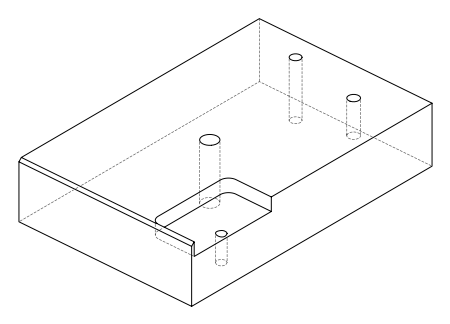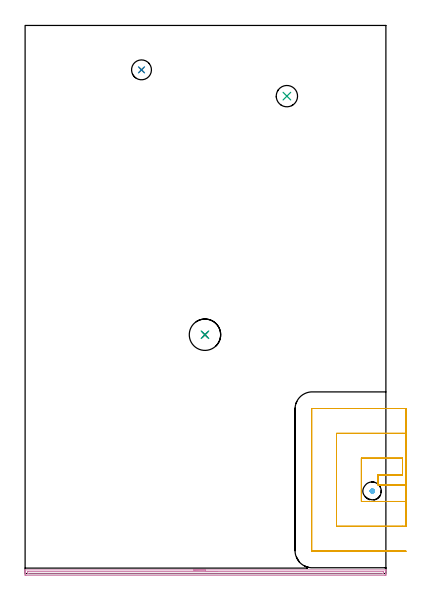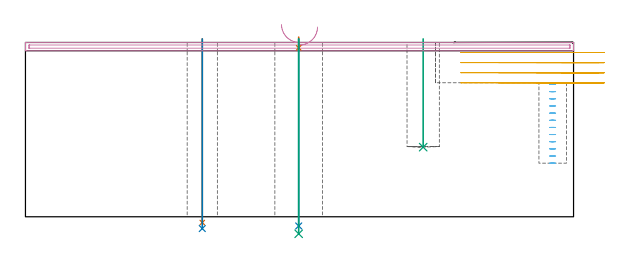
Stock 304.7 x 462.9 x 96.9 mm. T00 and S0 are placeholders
(PLAN: 9 operations, 8 tool changes, 15.7 min)
(1 DRILL_THROUGH_HOLE_FROM_SOLID_MATERIAL | STEP1HOLE | NXT0301_065 | 0.41 min | 6680 mm3)
(2 DRILL_TO_ENLARGE_THROUGH_HOLE | STEP1HOLE | UGT0301_291 | 0.42 min | 14749 mm3)
(3 INDEXABLE_INSERT_DRILL_BLIND_HOLE_FROM_SOLID | STEP1POCKET | NXT0302_007 | 0.24 min | 14725 mm3)
(4 AREA_MILL | FG_CHAMFER_SURFACE | UGT0205_001 | 5.05 min | 3225 mm3)
(5 MILL_SLOT | SLOT_PARTIAL_RECTANGULAR | UGT0201_006 | Follow Part, ap 7, ae 75% | 7.89 min | 253152 mm3)
(6 MILL_BLIND_HOLE_FROM_SOLID_MATERIAL | STEP1POCKET_1 | NXT0201_011 | Spiral | 0.77 min | 8223 mm3)
(7 SPOT_DRILL | STEP1HOLE_1 | NXT0321_9005560120000 | 0.05 min | 84 mm3)
(8 DRILL_THROUGH_HOLE_INTO_CENTER | STEP1HOLE_1 | UGT0301_515 | 0.42 min | 10799 mm3)
(9 DRILL_TO_ENLARGE_THROUGH_HOLE_1 | STEP1HOLE_1 | UGT0301_388 | 0.44 min | 42488 mm3)
(TOOL NXT0301_065 | Carbide Drill 9.4mm [860.1-0940-075A1-MM 2214] | D9.4 PA140 FL98 Z2)
(TOOL UGT0301_291 | Twist Drill 16.8 mm | D16.8 PA118 FL125 Z2)
(TOOL NXT0302_007 | Index. Insert Drill 18mm [880-D1800L25-05] | D18 PA176 FL90 Z2)
(TOOL UGT0205_001 | Chamfer Mill 20 x 3 x 45 deg. | D20 FL50 Z2)
(TOOL UGT0201_006 | End Mill 28 mm | D28 FL25 Z2)
(TOOL NXT0201_011 | ENDMILL 12mm [2P460-1200-NA 1630] | D12 FL38 Z6)
(TOOL NXT0321_9005560120000 | NC Spot Drill, 120deg, 12mm, HSS, Uncoated | D12 PA120 FL30 Z2)
(TOOL UGT0301_515 | Carbide Drill 12.0 mm | D12 PA118 FL101 Z2)
(TOOL UGT0301_388 | Twist Drill 26.5 mm | D26.5 PA118 FL165 Z2)
(OP 1 DRILL_THROUGH_HOLE_FROM_SOLID_MATERIAL)
G17 G21 G94 G90
T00 M6
G54
G17 G0 G90 X98.3 Y425.4 S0 M3
G43 Z106.9 H1
G94 G81 G98 Z-3.211 F250. R98.9
G80
M5
M2
(OP 2 DRILL_TO_ENLARGE_THROUGH_HOLE)
G17 G21 G94 G90
T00 M6
G54
G17 G0 G90 X98.3 Y425.4 S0 M3
G43 Z106.9 H0
G94 G73 G98 Z-6.547 F250. Q14.778 R98.9
G80
M5
M2
(OP 3 INDEXABLE_INSERT_DRILL_BLIND_HOLE_FROM_SOLID)
G17 G21 G94 G90
T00 M6
G54
G17 G0 G90 X221.1 Y403.2 S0 M3
G43 Z106.9 H1
G94 G81 G98 Z38.7 F250. R98.9
G80
M5
M2
(OP 4 AREA_MILL)
G17 G21 G94 G90
T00 M6
G54
G17 G0 G90 X142.35 Y3.1 S1061 M3
G43 Z106.9 H0
G94 G1 X142.388 Z106.028 F250.
X142.502 Z105.163
X142.691 Z104.312
X142.953 Z103.48
X143.287 Z102.674
X143.69 Z101.9
X144.158 Z101.164
X144.69 Z100.472
X145.279 Z99.829
X145.922 Z99.239
X146.614 Z98.708
X147.35 Z98.24
X148.124 Z97.837
X148.93 Z97.503
X149.762 Z97.241
X150.614 Z97.052
X151.478 Z96.938
X152.35 Z96.9
X304.539
X304.69 Y3.097 Z96.888
X304.693 Y3.071 Z96.863
X304.7 Y2.72 Z96.519
Y2.328 Z96.127
Y1.687 Z95.482
Y0.48 Z94.276
Y-0.087 Z93.707
Y-0.69 Z93.105
X304.697 Y-0.974 Z92.821
X304.692 Y-1.491 Z92.305
X304.616 Y-1.494 Z92.303
X304.092 Y-1.5 Z92.3
X0.608
X0.084 Y-1.494 Z92.303
X0.008 Y-1.491 Z92.305
X0. Y-0.974 Z92.821
Y-0.69 Z93.105
Y-0.087 Z93.707
Y0.48 Z94.277
Y0.8 Z94.596
Y1.366 Z95.163
Y1.687 Z95.482
Y2.328 Z96.127
Y2.72 Z96.519
X0.007 Y3.071 Z96.863
X0.01 Y3.097 Z96.888
X0.161 Y3.1 Z96.9
X152.35
Y1.686 Z95.486
X302.307
X302.53 Y1.684 Z95.484
X302.641 Y1.681 Z95.481
X302.687 Y1.679 Z95.479
X302.691 Y1.644 Z95.444
X302.696 Y1.546 Z95.346
X302.7 Y1.297 Z95.097
Y0.8 Z94.6
X302.699 Y0.411 Z94.211
X302.691 Y0.02 Z93.82
X302.687 Y-0.079 Z93.721
X302.641 Y-0.082 Z93.718
X302.53 Y-0.084 Z93.716
X302.307 Y-0.086 Z93.714
X2.393
X2.17 Y-0.084 Z93.716
X2.059 Y-0.081 Z93.719
X2.013 Y-0.079 Z93.721
X2.009 Y-0.044 Z93.756
X2.004 Y0.054 Z93.854
X2. Y0.303 Z94.103
Y0.8 Z94.6
X2.001 Y1.189 Z94.989
X2.009 Y1.58 Z95.38
X2.013 Y1.679 Z95.479
X2.059 Y1.682 Z95.482
X2.17 Y1.684 Z95.484
X2.393 Y1.686 Z95.486
X152.35
X153.222 Z95.524
X154.086 Z95.638
X154.938 Z95.827
X155.77 Z96.089
X156.576 Z96.423
X157.35 Z96.826
X158.086 Z97.294
X158.778 Z97.825
X159.421 Z98.415
X160.01 Z99.058
X160.542 Z99.75
X161.01 Z100.486
X161.413 Z101.26
X161.747 Z102.066
X162.009 Z102.898
X162.198 Z103.749
X162.312 Z104.614
X162.35 Z105.486
G0 Z106.9
M5
M2
(OP 5 MILL_SLOT)
G17 G21 G94 G90
T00 M6
G54
G17 G0 G90 X321.7 Y74.9 S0 M3
G43 Z106.9 H0
Z91.3
G94 G1 X318.7 F250.
X298. F500.
Y83.4
X318.7
Y97.4
X284.
Y60.9
X318.7
X321.7 F250.
Y118.4
X318.7
X263. F500.
Y39.9
X318.7
X321.7 F250.
Y139.4
X318.7
X242.4 F500.
G3 X242. Y139. R0.4
G1 Y19.3
G3 X242.4 Y18.9 R0.4
G1 X318.7
X321.7 F250.
G0 Y74.9 Z85.7
G1 X318.7
X298. F500.
Y83.4
X318.7
Y97.4
X284.
Y60.9
X318.7
X321.7 F250.
Y118.4
X318.7
X263. F500.
Y39.9
X318.7
X321.7 F250.
Y139.4
X318.7
X242.4 F500.
G3 X242. Y139. R0.4
G1 Y19.3
G3 X242.4 Y18.9 R0.4
G1 X318.7
X321.7 F250.
G0 Y74.9 Z80.1
G1 X318.7
X298. F500.
Y83.4
X318.7
Y97.4
X284.
Y60.9
X318.7
X321.7 F250.
Y118.4
X318.7
X263. F500.
Y39.9
X318.7
X321.7 F250.
Y139.4
X318.7
X242.4 F500.
G3 X242. Y139. R0.4
G1 Y19.3
G3 X242.4 Y18.9 R0.4
G1 X318.7
X321.7 F250.
G0 Y74.9 Z74.5
G1 X318.7
X298. F500.
Y83.4
X318.7
Y97.4
X284.
Y60.9
X318.7
X321.7 F250.
Y118.4
X318.7
X263. F500.
Y39.9
X318.7
X321.7 F250.
Y139.4
X318.7
X242.4 F500.
G3 X242. Y139. R0.4
G1 Y19.3
G3 X242.4 Y18.9 R0.4
G1 X318.7
X321.7 F250.
G0 Z106.9
M5
M2
(OP 6 MILL_BLIND_HOLE_FROM_SOLID_MATERIAL)
G17 G21 G94 G90
T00 M6
G54
G17 G0 G90 X293.1 Y69.7 S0 M3
G43 Z106.9 H1
Z73.525
G94 G3 X293.86 Y70.59 R0.77 F250.
X292.842 Y71.33 R0.89
X291.47 Y69.442 R1.65
X292.842 Y71.33 R-1.65
X292.156 Y70.386 R0.825
X293.1 Y69.7 R0.825
G0 Z69.55
G3 X293.86 Y70.59 R0.77
X292.842 Y71.33 R0.89
X291.47 Y69.442 R1.65
X292.842 Y71.33 R-1.65
X292.156 Y70.386 R0.825
X293.1 Y69.7 R0.825
G0 Z65.575
G3 X293.86 Y70.59 R0.77
X292.842 Y71.33 R0.89
X291.47 Y69.442 R1.65
X292.842 Y71.33 R-1.65
X292.156 Y70.386 R0.825
X293.1 Y69.7 R0.825
G0 Z61.6
G3 X293.86 Y70.59 R0.77
X292.842 Y71.33 R0.89
X291.47 Y69.442 R1.65
X292.842 Y71.33 R-1.65
X292.156 Y70.386 R0.825
X293.1 Y69.7 R0.825
G0 Z57.625
G3 X293.86 Y70.59 R0.77
X292.842 Y71.33 R0.89
X291.47 Y69.442 R1.65
X292.842 Y71.33 R-1.65
X292.156 Y70.386 R0.825
X293.1 Y69.7 R0.825
G0 Z53.65
G3 X293.86 Y70.59 R0.77
X292.842 Y71.33 R0.89
X291.47 Y69.442 R1.65
X292.842 Y71.33 R-1.65
X292.156 Y70.386 R0.825
X293.1 Y69.7 R0.825
G0 Z49.675
G3 X293.86 Y70.59 R0.77
X292.842 Y71.33 R0.89
X291.47 Y69.442 R1.65
X292.842 Y71.33 R-1.65
X292.156 Y70.386 R0.825
X293.1 Y69.7 R0.825
G0 Z45.7
G3 X293.86 Y70.59 R0.77
X292.842 Y71.33 R0.89
X291.47 Y69.442 R1.65
X292.842 Y71.33 R-1.65
X292.156 Y70.386 R0.825
X293.1 Y69.7 R0.825
G0 Z41.725
G3 X293.86 Y70.59 R0.77
X292.842 Y71.33 R0.89
X291.47 Y69.442 R1.65
X292.842 Y71.33 R-1.65
X292.156 Y70.386 R0.825
X293.1 Y69.7 R0.825
G0 Z37.75
G3 X293.86 Y70.59 R0.77
X292.842 Y71.33 R0.89
X291.47 Y69.442 R1.65
X292.842 Y71.33 R-1.65
X292.156 Y70.386 R0.825
X293.1 Y69.7 R0.825
G0 Z33.775
G3 X293.86 Y70.59 R0.77
X292.842 Y71.33 R0.89
X291.47 Y69.442 R1.65
X292.842 Y71.33 R-1.65
X292.156 Y70.386 R0.825
X293.1 Y69.7 R0.825
G0 Z29.8
G3 X293.86 Y70.59 R0.77
X292.842 Y71.33 R0.89
X291.47 Y69.442 R1.65
X292.842 Y71.33 R-1.65
X292.156 Y70.386 R0.825
X293.1 Y69.7 R0.825
G0 Z106.9
M5
M2
(OP 7 SPOT_DRILL)
G17 G21 G94 G90
T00 M6
G54
G17 G0 G90 X151.9 Y201.7 S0 M3
G43 Z106.9 H0
G94 G81 G98 Z93.9 F250. R99.9
G80
M5
M2
(OP 8 DRILL_THROUGH_HOLE_INTO_CENTER)
G17 G21 G94 G90
T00 M6
G54
G17 G0 G90 X151.9 Y201.7 S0 M3
G43 Z106.9 H0
G94 G73 G98 Z-5.105 F250. Q11.334 R98.9
G80
M5
M2
(OP 9 DRILL_TO_ENLARGE_THROUGH_HOLE_1)
G17 G21 G94 G90
T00 M6
G54
G17 G0 G90 X151.9 Y201.7 S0 M3
G43 Z106.9 H0
G94 G73 G98 Z-9.461 F250. Q21.272 R98.9
G80
M5
M2
